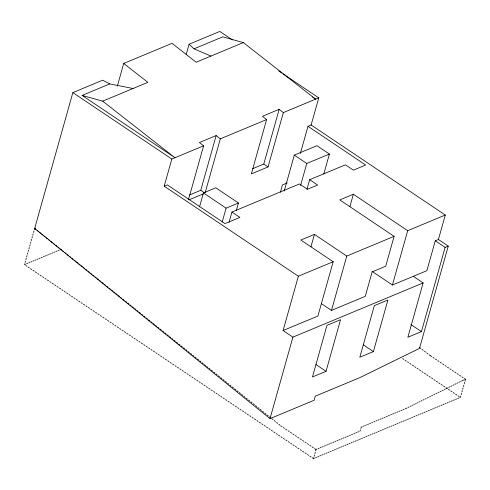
<?xml version="1.0" encoding="UTF-8"?>
<svg xmlns="http://www.w3.org/2000/svg" width="490" height="490" viewBox="0 0 490 490"><rect width="100%" height="100%" fill="white"/><g stroke="black" fill="none" stroke-linecap="round" stroke-linejoin="round"><path stroke-width="0.73" d="M24.757 263.749L24.5 264.655L25.547 264.22M25.137 262.389L25.517 261.035M25.903 259.675L26.282 258.316M26.662 256.956L27.048 255.602M27.428 254.243L27.808 252.883M28.193 251.523L28.573 250.17M28.953 248.81L29.339 247.45M29.719 246.09L30.098 244.737M30.484 243.377L30.864 242.017M31.244 240.657L31.623 239.304M32.009 237.944L32.389 236.584M32.769 235.225L33.155 233.871M33.534 232.511L33.914 231.151M34.3 229.792L72.857 92.616L102.686 80.195L109.729 83.925L133.072 88.494M117.343 86.105L123.713 63.449L172.027 43.334L196.165 62.224L243.34 42.581L315.627 99.151L312.473 97.038M186.225 54.402L189.085 44.223L219.796 31.44L232.481 39.953M300.358 153.48L307.996 126.316L311.125 125.011L445.294 215.043L407.686 230.698L353.363 194.242L339.784 199.896L394.107 236.352L346.755 256.068L314.439 234.379L300.86 240.033L333.176 261.721L298.355 276.219L164.193 186.188L171.831 159.03L203.607 145.799L199.43 142.529L216.145 135.571L220.316 138.835L266.627 119.56L262.45 116.289L279.165 109.331L283.343 112.596L318.763 97.847L283.238 74.008M188.54 199.393L203.607 145.799M189.618 194.928L200.765 190.292L216.145 135.571M199.522 206.896L203.442 192.95L215.802 187.799L238.459 203.007L236.394 210.345M205.255 192.429L220.316 138.835M222.178 222.099L226.098 208.152L238.459 203.007M229.044 222.35L231.935 212.066L299.488 183.946L307.432 189.281L317.63 185.036L309.68 179.701L306.997 189.244M252.644 168.689L263.785 164.052L279.165 109.331M266.609 119.542L251.358 173.883L268.067 166.925L283.343 112.596M280.366 192.276L282.43 184.932L287.232 182.929M284.206 191.082L294.319 155.11L316.95 145.689L329.409 154.044L323.835 173.87M311.125 125.011L318.763 97.847M300.584 185.496L306.777 163.47L329.409 154.044M413.309 276.323L423.133 282.92L292.91 337.138L283.085 330.542L298.355 276.219M310.93 246.862L314.439 234.379M35.378 228.144L34.68 228.438L270.008 418.632L292.91 337.138M333.176 261.721L317.906 316.05L283.085 330.542M349.854 206.725L353.363 194.242M321.348 303.592L331.485 310.397L346.755 256.068M326.04 371.316L340.544 319.707L326.965 325.36L312.461 376.969L326.04 371.316L315.977 364.56M312.271 457.752L313.471 458.56L313.729 457.654M314.108 456.3L314.494 454.941M314.874 453.581L315.254 452.221M315.64 450.867L316.019 449.508L317.061 449.073M394.107 236.352L385.71 266.229L372.13 271.883L365.258 296.334L331.485 310.397M373.392 351.599L387.902 299.99L374.323 305.644L359.813 357.253L373.392 351.599L363.329 344.85M372.075 271.374L392.416 285.027L407.686 230.698M360.499 429.791L359.893 431.243M360.879 428.432L361.246 427.121L362.294 426.686M423.133 282.92L407.864 337.249L421.443 331.595L445.116 247.389L448.246 246.084L438.421 239.488L435.285 240.792L426.888 270.67L392.416 285.027M438.421 239.488L445.294 215.043M448.246 246.084L419.489 348.402L359.911 377.6L315.248 396.196L314.102 400.269L270.008 418.632M460.79 396.024L460.41 397.384L459.712 397.672M461.176 394.671L461.555 393.311M461.935 391.951L462.321 390.591M462.701 389.238L463.081 387.878M463.466 386.518L463.846 385.158M464.226 383.805L464.612 382.445M464.992 381.085L465.371 379.726M406.982 407.992L405.12 408.856M408.054 407.466L409.119 406.939M410.185 406.412L411.257 405.885M412.323 405.353L413.395 404.826M414.46 404.299L415.532 403.772M416.598 403.246L417.67 402.713M418.736 402.186L419.801 401.659M420.873 401.132L421.939 400.606M423.011 400.079L424.077 399.546M425.149 399.019L426.214 398.493M427.286 397.966L428.352 397.439M429.418 396.912L430.49 396.379M431.555 395.853L432.627 395.326M433.693 394.799L434.765 394.272M435.83 393.74L436.902 393.213M437.968 392.686L439.034 392.159M440.106 391.632L441.172 391.106M442.243 390.573L443.309 390.046M444.381 389.519L445.447 388.993M446.519 388.466L447.584 387.939M448.65 387.406L449.722 386.88M450.788 386.353L451.86 385.826M452.925 385.299L453.997 384.766M455.063 384.24L456.135 383.713M457.201 383.186L458.266 382.659M459.338 382.133L460.404 381.6M461.476 381.073L462.542 380.546M82.118 95.421L102.673 101.148L174.961 157.719L82.118 95.421L109.729 83.925M189.085 44.223L194.016 48.829L222.785 36.854L243.34 42.581M102.673 101.148L147.851 82.345L123.713 63.449M164.193 186.188L167.329 184.883L225.014 223.593L239.886 217.401L231.935 212.066M26.589 263.785L27.636 263.351M28.677 262.916L29.725 262.481M30.766 262.046L31.813 261.611M32.855 261.176L33.902 260.741M34.943 260.306L35.991 259.872M37.032 259.437L38.079 259.002M39.127 258.567L40.168 258.132M41.215 257.697L42.256 257.262M43.304 256.827L44.345 256.393M45.392 255.958L46.434 255.523M47.481 255.088L48.522 254.653M49.57 254.218L50.617 253.783M51.658 253.348L52.706 252.914M53.747 252.479L54.794 252.044M55.836 251.609L56.883 251.174M57.924 250.739L58.972 250.304M60.013 249.869L61.06 249.435M189.03 199.834L203.656 193.746M309.68 179.701L345.444 164.811L353.394 170.14L365.681 165.026L307.996 126.316M463.062 380.289L464.11 379.854M465.151 379.419L465.5 379.272L464.293 378.47M363.335 426.251L364.382 425.816M365.424 425.381L366.471 424.946M367.512 424.512L368.56 424.077M369.601 423.642L370.648 423.207M371.696 422.772L372.737 422.337M373.784 421.902L374.826 421.467M375.873 421.033L376.914 420.598M377.962 420.163L379.003 419.728M380.05 419.293L381.091 418.858M382.139 418.423L383.18 417.988M384.227 417.554L385.275 417.119M386.316 416.684L387.363 416.249M388.405 415.814L389.452 415.379M390.493 414.944L391.541 414.509M392.582 414.075L393.629 413.64M394.671 413.205L395.718 412.77M396.765 412.335L397.807 411.9M398.854 411.465L399.895 411.03M400.943 410.596L401.984 410.161M403.031 409.726L404.072 409.291M318.108 448.638L319.155 448.203M320.197 447.768L321.244 447.333M322.285 446.898L323.333 446.464M324.374 446.029L325.421 445.594M326.463 445.159L327.51 444.724M328.551 444.289L329.599 443.854M330.646 443.419L331.687 442.985M332.735 442.55L333.776 442.115M334.823 441.68L335.864 441.245M336.912 440.81L337.953 440.375M339 439.94L340.042 439.505M341.089 439.071L342.13 438.636M343.178 438.201L344.225 437.766M345.266 437.331L346.314 436.896M347.355 436.461L348.402 436.027M349.444 435.592L350.491 435.157M351.532 434.722L352.579 434.287M353.621 433.852L354.668 433.417M355.716 432.982L356.757 432.548M357.804 432.113L358.845 431.678M313.471 458.56L314.519 458.126M315.566 457.691L316.607 457.256M317.655 456.821L318.696 456.386M319.743 455.951L320.785 455.516M321.832 455.081L322.873 454.647M323.921 454.212L324.962 453.777M326.009 453.342L327.051 452.907M328.098 452.472L329.145 452.037M330.187 451.602L331.234 451.168M332.275 450.733L333.323 450.298M334.364 449.863L335.411 449.428M336.452 448.993L337.5 448.558M338.541 448.123L339.588 447.689M340.63 447.254L341.677 446.819M342.724 446.384L343.766 445.949M344.813 445.514L345.854 445.079M346.902 444.644L347.943 444.21M348.99 443.775L350.032 443.34M351.079 442.905L352.12 442.47M353.168 442.035L354.215 441.6M355.256 441.165L356.304 440.731M357.345 440.296L358.392 439.861M359.433 439.426L360.481 438.991M361.522 438.556L362.569 438.121M363.611 437.686L364.658 437.252M365.699 436.817L366.747 436.382M367.794 435.947L368.835 435.512M369.883 435.077L370.924 434.642M371.971 434.207L373.013 433.773M374.06 433.338L375.101 432.903M376.149 432.468L377.19 432.033M378.237 431.598L379.285 431.163M380.326 430.728L381.373 430.293M382.414 429.859L383.462 429.424M384.503 428.989L385.55 428.554M386.592 428.119L387.639 427.684M388.68 427.249L389.728 426.815M390.769 426.38L391.816 425.945M392.864 425.51L393.905 425.075M394.952 424.64L395.994 424.205M397.041 423.77L398.082 423.336M399.13 422.901L400.171 422.466M401.218 422.031L402.259 421.596M403.307 421.161L404.354 420.726M405.395 420.291L406.443 419.857M407.484 419.422L408.531 418.987M409.573 418.552L410.62 418.117M411.661 417.682L412.709 417.247M413.75 416.812L414.797 416.377M415.839 415.943L416.886 415.508M417.933 415.073L418.975 414.638M420.022 414.203L421.063 413.768M422.111 413.333L423.152 412.899M424.199 412.464L425.24 412.029M426.288 411.594L427.329 411.159M428.376 410.724L429.424 410.289M430.465 409.854L431.512 409.42M432.554 408.985L433.601 408.55M434.642 408.115L435.69 407.68M436.731 407.245L437.778 406.81M438.82 406.375L439.867 405.941M440.908 405.506L441.955 405.071M443.003 404.63L444.044 404.195M445.091 403.76L446.133 403.325M447.18 402.89L448.221 402.455M449.269 402.021L450.31 401.586M451.357 401.151L452.399 400.716M453.446 400.281L454.493 399.846M455.535 399.411L456.582 398.976M457.623 398.541L458.671 398.107M194.016 48.829L210.939 56.074M278.798 71.032L281.964 73.157M435.285 240.792L445.116 247.389M294.319 155.11L306.777 163.47M263.785 164.052L268.067 166.925M72.857 92.616L171.831 159.03M410.883 324.509L421.443 331.595M200.765 190.292L204.434 192.754M203.442 192.95L226.098 208.152M430.581 355.844L431.788 356.653M432.988 357.461L434.195 358.27M435.396 359.078L436.602 359.887M437.809 360.695L439.009 361.498M440.216 362.306L441.416 363.115M442.623 363.923L443.83 364.732M445.03 365.54L446.237 366.349M447.437 367.157L448.644 367.966M449.845 368.774L451.051 369.583M452.258 370.385L453.458 371.193M454.665 372.002L455.865 372.81M457.072 373.619L458.279 374.427M459.479 375.236L460.686 376.044M461.886 376.853L463.093 377.661M402.615 358.6L403.821 359.409M405.022 360.217L406.228 361.026M407.429 361.834L408.636 362.643M409.842 363.451L411.043 364.26M412.249 365.068L413.45 365.877M414.656 366.685L415.857 367.488M417.064 368.296L418.27 369.105M419.471 369.913L420.677 370.722M421.878 371.53L423.084 372.339M424.291 373.147L425.491 373.956M426.698 374.764L427.899 375.573M429.105 376.375L430.306 377.184M431.512 377.992L432.719 378.801M433.92 379.609L435.126 380.418M436.327 381.226L437.533 382.035M438.734 382.843L439.94 383.652M441.147 384.46L442.348 385.263M443.554 386.071L444.755 386.88M445.961 387.688L447.168 388.497M448.368 389.305L449.575 390.113M450.776 390.922L451.982 391.731M453.183 392.539L454.389 393.348M455.596 394.15L456.796 394.958M458.003 395.767L459.204 396.575M280.844 425.902L282.044 426.71M283.251 427.519L284.457 428.327M285.658 429.136L286.864 429.944M288.065 430.747L289.272 431.555M290.472 432.364L291.679 433.172M292.885 433.981L294.086 434.789M295.292 435.598L296.493 436.406M297.7 437.215L298.906 438.023M300.107 438.832L301.313 439.64M302.514 440.443L303.72 441.251M304.921 442.06L306.128 442.868M307.334 443.677L308.535 444.485M309.741 445.294L310.942 446.102M312.148 446.911L313.349 447.719M314.555 448.528L315.762 449.33M25.707 265.464L26.907 266.272M28.114 267.081L29.314 267.889M30.521 268.692L31.721 269.5M32.928 270.309L34.135 271.117M35.335 271.925L36.542 272.734M37.742 273.543L38.949 274.351M40.156 275.16L41.356 275.968M42.563 276.776L43.763 277.579M44.97 278.387L46.17 279.196M47.377 280.004L48.584 280.813M49.784 281.621L50.991 282.43M52.191 283.238L53.398 284.047M54.604 284.855L55.805 285.664M57.012 286.466L58.212 287.275M59.419 288.083L60.619 288.892M61.826 289.7L63.032 290.509M64.233 291.317L65.44 292.126M66.64 292.934L67.847 293.743M69.047 294.551L70.254 295.354M71.46 296.162L72.661 296.971M73.868 297.779L75.068 298.588M76.275 299.396L77.481 300.205M78.682 301.013L79.888 301.822M81.089 302.63L82.296 303.439M83.496 304.241L84.703 305.05M85.909 305.858L87.11 306.667M88.316 307.475L89.517 308.284M90.724 309.092L91.93 309.901M93.131 310.709L94.337 311.518M95.538 312.326L96.744 313.128M97.945 313.937L99.151 314.745M100.358 315.554L101.559 316.362M102.765 317.171L103.966 317.979M105.172 318.788L106.379 319.596M107.579 320.405L108.786 321.213M109.987 322.016L111.193 322.824M112.394 323.633L113.6 324.441M114.807 325.25L116.008 326.058M117.214 326.867L118.415 327.675M119.621 328.484L120.822 329.292M122.028 330.101L123.235 330.903M124.436 331.712L125.642 332.52M126.843 333.329L128.049 334.137M129.256 334.946L130.456 335.754M131.663 336.563L132.864 337.371M134.07 338.18L135.271 338.988M136.477 339.791L137.684 340.599M138.884 341.408L140.091 342.216M141.292 343.024L142.498 343.833M143.705 344.642L144.905 345.45M146.112 346.259L147.312 347.067M148.519 347.876L149.72 348.678M150.926 349.486L152.133 350.295M153.333 351.103L154.54 351.912M155.74 352.72L156.947 353.529M158.148 354.337L159.354 355.146M160.561 355.954L161.761 356.763M162.968 357.565L164.168 358.374M165.375 359.182L166.582 359.991M167.782 360.799L168.989 361.608M170.189 362.416L171.396 363.225M172.596 364.033L173.803 364.842M175.01 365.65L176.21 366.453M177.417 367.261L178.617 368.07M179.824 368.878L181.031 369.687M182.231 370.495L183.438 371.304M184.638 372.112L185.845 372.921M187.045 373.729L188.252 374.538M189.459 375.34L190.659 376.149M191.866 376.957L193.066 377.766M194.273 378.574L195.473 379.382M196.68 380.191L197.887 381M199.087 381.808L200.294 382.616M201.494 383.425L202.701 384.227M203.907 385.036L205.108 385.844M206.315 386.653L207.515 387.461M208.722 388.27L209.922 389.078M211.129 389.887L212.335 390.695M213.536 391.504L214.743 392.312M215.943 393.115L217.15 393.923M218.356 394.732L219.557 395.54M220.763 396.349L221.964 397.157M223.171 397.966L224.371 398.774M225.578 399.583L226.784 400.391M227.985 401.2L229.191 402.002M230.392 402.811L231.599 403.619M232.799 404.428L234.006 405.236M235.212 406.045L236.413 406.853M237.619 407.662L238.82 408.47M240.027 409.279L241.233 410.087M242.434 410.89L243.64 411.698M244.841 412.507L246.047 413.315M247.248 414.124L248.454 414.932M249.661 415.74L250.862 416.549M252.068 417.358L253.269 418.166M254.475 418.975L255.682 419.777M256.882 420.585L258.089 421.394M259.29 422.202L260.496 423.011M261.697 423.819L262.903 424.628M264.11 425.436L265.311 426.245M266.517 427.053L267.718 427.862M268.924 428.664L270.131 429.473M271.331 430.281L272.538 431.09M273.739 431.898L274.945 432.707M276.146 433.515L277.352 434.324M278.559 435.132L279.759 435.941M280.966 436.749L282.167 437.552M283.373 438.36L284.574 439.169M285.78 439.977L286.987 440.786M288.187 441.594L289.394 442.403M290.595 443.211L291.801 444.02M293.008 444.828L294.208 445.637M295.415 446.439L296.615 447.248M297.822 448.056L299.023 448.865M300.229 449.673L301.436 450.482M302.636 451.29L303.843 452.099M305.043 452.907L306.25 453.716M307.457 454.524L308.657 455.326M309.864 456.135L311.064 456.943M419.728 347.643L420.904 348.537M422.08 349.425L423.256 350.319M424.438 351.208L425.614 352.102M426.79 352.996L427.966 353.884M429.148 354.778L430.324 355.673M34.68 228.438L35.844 229.369M37.007 230.3L38.171 231.231M39.329 232.168L40.492 233.099M41.656 234.03L42.82 234.961M43.984 235.898L45.141 236.829M46.305 237.76L47.469 238.697M48.633 239.628L49.796 240.559M50.96 241.49L52.118 242.428M53.281 243.359L54.445 244.29M55.609 245.221L56.773 246.158M57.93 247.089L59.094 248.02M60.258 248.951L61.422 249.888M62.585 250.819L63.743 251.75M64.907 252.687L66.07 253.618M67.234 254.549L68.398 255.48M69.562 256.417L70.719 257.348M71.883 258.279L73.047 259.21M74.211 260.147L75.374 261.078M76.532 262.009L77.696 262.94M78.859 263.877L80.023 264.808M81.187 265.739L82.351 266.676M83.508 267.607L84.672 268.538M85.836 269.469L86.999 270.407M88.163 271.338L89.321 272.269M90.485 273.2L91.648 274.137M92.812 275.068L93.976 275.999M95.133 276.93L96.297 277.867M97.461 278.798L98.625 279.729M99.788 280.66L100.952 281.597M102.11 282.528L103.274 283.459M104.437 284.396L105.601 285.327M106.765 286.258L107.922 287.189M109.086 288.126L110.25 289.057M111.414 289.988L112.578 290.919M113.741 291.856L114.899 292.787M116.063 293.718L117.226 294.649M118.39 295.586L119.554 296.517M120.712 297.448L121.875 298.386M123.039 299.317L124.203 300.248M125.367 301.179L126.524 302.116M127.688 303.047L128.852 303.978M130.015 304.909L131.179 305.846M132.343 306.777L133.501 307.708M134.664 308.639L135.828 309.576M136.992 310.507L138.156 311.438M139.313 312.375L140.477 313.306M141.641 314.237L142.804 315.168M143.968 316.105L145.126 317.036M146.29 317.967L147.453 318.898M148.617 319.835L149.781 320.766M150.945 321.697L152.102 322.628M153.266 323.565L154.43 324.496M155.593 325.427L156.757 326.365M157.915 327.296L159.079 328.227M160.242 329.158L161.406 330.095M162.57 331.026L163.734 331.957M164.891 332.888L166.055 333.825M167.219 334.756L168.382 335.687M169.546 336.618L170.704 337.555M171.868 338.486L173.031 339.417M174.195 340.348L175.359 341.285M176.516 342.216L177.68 343.147M178.844 344.084L180.008 345.015M181.171 345.946L182.335 346.877M183.493 347.814L184.657 348.745M185.82 349.676L186.984 350.607M188.148 351.544L189.305 352.475M190.469 353.406L191.633 354.337M192.797 355.274L193.96 356.205M195.124 357.137L196.282 358.074M197.446 359.005L198.609 359.936M199.773 360.867L200.937 361.804M202.094 362.735L203.258 363.666M204.422 364.597L205.586 365.534M206.749 366.465L207.907 367.396M209.071 368.327L210.235 369.264M211.398 370.195L212.562 371.126M213.726 372.063L214.883 372.994M216.047 373.925L217.211 374.856M218.375 375.793L219.538 376.724M220.696 377.655L221.86 378.586M223.024 379.523L224.187 380.454M225.351 381.385L226.509 382.316M227.672 383.254L228.836 384.185M230 385.115L231.164 386.053M232.327 386.984L233.485 387.915M234.649 388.846L235.813 389.783M236.976 390.714L238.14 391.645M239.298 392.576L240.461 393.513M241.625 394.444L242.789 395.375M243.953 396.306L245.116 397.243M246.274 398.174L247.438 399.105M248.602 400.036L249.765 400.973M250.929 401.904L252.087 402.835M253.25 403.772L254.414 404.703M255.578 405.634L256.742 406.565M257.899 407.502L259.063 408.433M260.227 409.364L261.391 410.295M262.554 411.233L263.718 412.163M264.876 413.095L266.039 414.026M267.203 414.963L268.367 415.894M269.531 416.825L270.688 417.762M271.852 418.693L273.016 419.624M274.18 420.555L275.343 421.492M276.507 422.423L277.665 423.354M278.828 424.285L279.992 425.222"/></g></svg>
